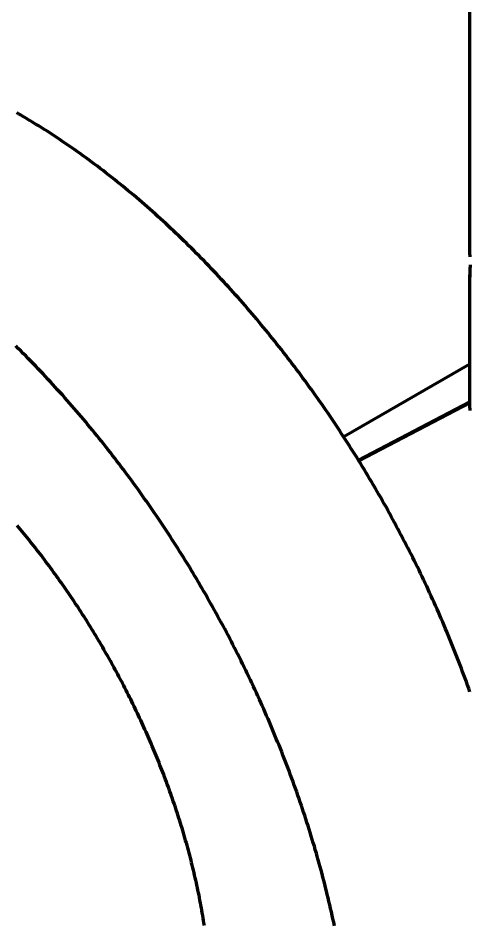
# Model space of a CAD drawing. Header units: millimetres. Extents: x 0 to 2382, y 0 to 420.
# Drawn here: x 295.26 to 306.33, y 73.61 to 95.78 of the extents above; entities that cross this region are included whole.
import ezdxf

# ---------------------------------------------------------------- set-up
doc = ezdxf.new("R2010")
doc.units = ezdxf.units.MM
doc.layers.add('01-VISIBLE', color=7, linetype='CONTINUOUS', lineweight=70)

msp = doc.modelspace()

# ---------------------------------------------------------------- linework, layer by layer
at = {"layer": '01-VISIBLE'}
for p, q in [((306.325, 89.988), (306.325, 107.462)), ((306.325, 86.232), (306.325, 89.498)), ((306.325, 87.313), (303.237, 85.53)), ((306.325, 86.388), (303.598, 84.961)), ((306.325, 86.37), (303.606, 84.947))]:
    msp.add_line(p, q, dxfattribs=at)
for points in [[(295.317, 93.413), (295.274, 93.438), (295.23, 93.463)], [(306.327, 79.291), (306.297, 79.373), (306.268, 79.455), (306.238, 79.537), (306.208, 79.619), (306.178, 79.701), (306.147, 79.783), (306.116, 79.865), (306.085, 79.946), (306.054, 80.028), (306.023, 80.109), (305.991, 80.191), (305.959, 80.272), (305.926, 80.353), (305.894, 80.434), (305.861, 80.515), (305.828, 80.596), (305.795, 80.677), (305.761, 80.757), (305.727, 80.838), (305.693, 80.918), (305.659, 80.999), (305.625, 81.079), (305.59, 81.159), (305.555, 81.239), (305.52, 81.319), (305.484, 81.399), (305.449, 81.478), (305.413, 81.558), (305.376, 81.637), (305.34, 81.717), (305.303, 81.796), (305.267, 81.875), (305.229, 81.954), (305.192, 82.033), (305.155, 82.112), (305.117, 82.191), (305.079, 82.269), (305.04, 82.348), (305.002, 82.426), (304.963, 82.505), (304.924, 82.583), (304.885, 82.661), (304.846, 82.739), (304.806, 82.817), (304.766, 82.894), (304.726, 82.972), (304.686, 83.049), (304.645, 83.127), (304.605, 83.204), (304.564, 83.281), (304.522, 83.358), (304.481, 83.435), (304.439, 83.512), (304.398, 83.588), (304.355, 83.665), (304.313, 83.741), (304.271, 83.818), (304.228, 83.894), (304.185, 83.97), (304.142, 84.046), (304.098, 84.122), (304.055, 84.197), (304.011, 84.273), (303.967, 84.348), (303.923, 84.423), (303.878, 84.499), (303.833, 84.574), (303.788, 84.649), (303.743, 84.723), (303.698, 84.798), (303.652, 84.872), (303.607, 84.947), (303.561, 85.021), (303.514, 85.095), (303.468, 85.169), (303.421, 85.243), (303.374, 85.317), (303.327, 85.39), (303.28, 85.464), (303.233, 85.537), (303.185, 85.61), (303.137, 85.683), (303.089, 85.756), (303.041, 85.829), (302.992, 85.901), (302.943, 85.974), (302.894, 86.046), (302.845, 86.118), (302.796, 86.19), (302.746, 86.262), (302.696, 86.334), (302.646, 86.405), (302.596, 86.477), (302.545, 86.548), (302.495, 86.619), (302.444, 86.69), (302.393, 86.761), (302.342, 86.832), (302.29, 86.902), (302.238, 86.973), (302.186, 87.043), (302.134, 87.113), (302.082, 87.183), (302.029, 87.253), (301.977, 87.322), (301.924, 87.392), (301.87, 87.461), (301.817, 87.53), (301.763, 87.599), (301.71, 87.668), (301.656, 87.736), (301.601, 87.805), (301.547, 87.873), (301.492, 87.941), (301.437, 88.009), (301.382, 88.077), (301.327, 88.145), (301.272, 88.212), (301.216, 88.279), (301.16, 88.346), (301.104, 88.413), (301.047, 88.48), (300.991, 88.546), (300.934, 88.613), (300.877, 88.679), (300.82, 88.745), (300.763, 88.811), (300.705, 88.877), (300.647, 88.942), (300.589, 89.007), (300.531, 89.072), (300.472, 89.137), (300.414, 89.202), (300.355, 89.266), (300.296, 89.331), (300.237, 89.395), (300.177, 89.459), (300.117, 89.522), (300.057, 89.586), (299.997, 89.649), (299.937, 89.712), (299.876, 89.775), (299.815, 89.838), (299.754, 89.901), (299.693, 89.963), (299.632, 90.025), (299.57, 90.087), (299.508, 90.148), (299.446, 90.21), (299.384, 90.271), (299.321, 90.332), (299.259, 90.393), (299.196, 90.453), (299.133, 90.514), (299.069, 90.574), (299.006, 90.634), (298.942, 90.693), (298.878, 90.753), (298.814, 90.812), (298.749, 90.871), (298.684, 90.929), (298.62, 90.988), (298.554, 91.046), (298.489, 91.104), (298.424, 91.162), (298.358, 91.219), (298.292, 91.276), (298.226, 91.333), (298.159, 91.39), (298.092, 91.446), (298.026, 91.503), (297.958, 91.558), (297.891, 91.614), (297.824, 91.669), (297.756, 91.725), (297.688, 91.779), (297.62, 91.834), (297.551, 91.888), (297.483, 91.942), (297.414, 91.996), (297.345, 92.049), (297.275, 92.102), (297.206, 92.155), (297.136, 92.208), (297.066, 92.26), (296.996, 92.312), (296.925, 92.363), (296.854, 92.415), (296.783, 92.465), (296.712, 92.516), (296.641, 92.566), (296.569, 92.616), (296.498, 92.666), (296.425, 92.715), (296.353, 92.764), (296.281, 92.813), (296.208, 92.861), (296.135, 92.909), (296.062, 92.957), (295.988, 93.004), (295.915, 93.051), (295.841, 93.098), (295.767, 93.144), (295.692, 93.19), (295.618, 93.235), (295.543, 93.28), (295.468, 93.325), (295.392, 93.369), (295.317, 93.413)], [(306.325, 89.988), (306.325, 89.938)], [(306.33, 89.743), (306.328, 89.702), (306.327, 89.661), (306.326, 89.621), (306.326, 89.58), (306.325, 89.539), (306.325, 89.498)], [(306.325, 89.498), (306.325, 89.446)], [(303.008, 73.565), (302.99, 73.651), (302.971, 73.736), (302.953, 73.822), (302.934, 73.907), (302.914, 73.992), (302.895, 74.077), (302.875, 74.162), (302.855, 74.247), (302.834, 74.332), (302.813, 74.417), (302.792, 74.502), (302.771, 74.586), (302.749, 74.671), (302.727, 74.755), (302.705, 74.84), (302.682, 74.924), (302.659, 75.008), (302.636, 75.093), (302.612, 75.177), (302.589, 75.261), (302.565, 75.345), (302.54, 75.429), (302.516, 75.512), (302.491, 75.596), (302.465, 75.68), (302.44, 75.763), (302.414, 75.847), (302.388, 75.93), (302.362, 76.013), (302.335, 76.097), (302.308, 76.18), (302.281, 76.263), (302.254, 76.346), (302.226, 76.428), (302.198, 76.511), (302.17, 76.594), (302.142, 76.676), (302.113, 76.759), (302.084, 76.841), (302.055, 76.923), (302.025, 77.006), (301.995, 77.088), (301.965, 77.17), (301.935, 77.252), (301.905, 77.334), (301.874, 77.415), (301.843, 77.497), (301.811, 77.578), (301.78, 77.66), (301.748, 77.741), (301.716, 77.822), (301.684, 77.904), (301.651, 77.985), (301.618, 78.066), (301.585, 78.146), (301.552, 78.227), (301.519, 78.308), (301.485, 78.388), (301.451, 78.469), (301.417, 78.549), (301.382, 78.629), (301.347, 78.709), (301.312, 78.789), (301.277, 78.869), (301.242, 78.949), (301.206, 79.029), (301.17, 79.108), (301.134, 79.188), (301.097, 79.267), (301.061, 79.347), (301.024, 79.426), (300.987, 79.505), (300.949, 79.584), (300.912, 79.663), (300.874, 79.741), (300.836, 79.82), (300.798, 79.899), (300.759, 79.977), (300.721, 80.055), (300.682, 80.133), (300.642, 80.211), (300.603, 80.289), (300.563, 80.367), (300.524, 80.445), (300.484, 80.522), (300.443, 80.6), (300.403, 80.677), (300.362, 80.755), (300.321, 80.832), (300.28, 80.909), (300.238, 80.986), (300.197, 81.062), (300.155, 81.139), (300.113, 81.216), (300.07, 81.292), (300.028, 81.368), (299.985, 81.444), (299.942, 81.52), (299.899, 81.596), (299.856, 81.672), (299.812, 81.748), (299.768, 81.823), (299.724, 81.899), (299.68, 81.974), (299.635, 82.049), (299.591, 82.124), (299.546, 82.199), (299.501, 82.274), (299.455, 82.348), (299.41, 82.423), (299.364, 82.497), (299.318, 82.572), (299.272, 82.646), (299.225, 82.72), (299.179, 82.793), (299.132, 82.867), (299.085, 82.941), (299.037, 83.014), (298.99, 83.087), (298.942, 83.161), (298.894, 83.234), (298.846, 83.306), (298.798, 83.379), (298.749, 83.452), (298.701, 83.524), (298.652, 83.597), (298.602, 83.669), (298.553, 83.741), (298.503, 83.813), (298.454, 83.884), (298.404, 83.956), (298.353, 84.027), (298.303, 84.099), (298.252, 84.17), (298.201, 84.241), (298.15, 84.312), (298.099, 84.382), (298.047, 84.453), (297.996, 84.523), (297.944, 84.593), (297.892, 84.663), (297.839, 84.733), (297.787, 84.803), (297.734, 84.873), (297.681, 84.942), (297.628, 85.011), (297.574, 85.081), (297.521, 85.149), (297.467, 85.218), (297.413, 85.287), (297.359, 85.355), (297.304, 85.424), (297.25, 85.492), (297.195, 85.56), (297.14, 85.627), (297.084, 85.695), (297.029, 85.762), (296.973, 85.83), (296.917, 85.897), (296.861, 85.964), (296.805, 86.03), (296.748, 86.097), (296.691, 86.163), (296.635, 86.23), (296.577, 86.296), (296.52, 86.361), (296.462, 86.427), (296.405, 86.492), (296.346, 86.558), (296.288, 86.623), (296.23, 86.688), (296.171, 86.752), (296.112, 86.817), (296.053, 86.881), (295.994, 86.945), (295.934, 87.009), (295.875, 87.073), (295.815, 87.137), (295.755, 87.2), (295.694, 87.263), (295.634, 87.326), (295.573, 87.389), (295.512, 87.451), (295.451, 87.513), (295.389, 87.575), (295.328, 87.637), (295.266, 87.699), (295.204, 87.76)], [(306.325, 86.232), (306.325, 86.18)], [(299.823, 73.57), (299.813, 73.632), (299.804, 73.694), (299.793, 73.756), (299.783, 73.818), (299.773, 73.88), (299.762, 73.942), (299.751, 74.004), (299.739, 74.066), (299.728, 74.128), (299.716, 74.189), (299.704, 74.251), (299.692, 74.313), (299.679, 74.375), (299.666, 74.436), (299.653, 74.498), (299.64, 74.559), (299.627, 74.621), (299.613, 74.682), (299.599, 74.743), (299.585, 74.804), (299.571, 74.866), (299.556, 74.927), (299.541, 74.988), (299.526, 75.049), (299.511, 75.11), (299.496, 75.171), (299.48, 75.232), (299.464, 75.293), (299.448, 75.354), (299.432, 75.414), (299.415, 75.475), (299.399, 75.536), (299.382, 75.596), (299.365, 75.657), (299.347, 75.717), (299.33, 75.778), (299.312, 75.838), (299.294, 75.898), (299.276, 75.958), (299.258, 76.018), (299.239, 76.079), (299.22, 76.139), (299.201, 76.199), (299.182, 76.258), (299.163, 76.318), (299.143, 76.378), (299.124, 76.438), (299.104, 76.497), (299.084, 76.557), (299.063, 76.616), (299.043, 76.676), (299.022, 76.735), (299.001, 76.795), (298.98, 76.854), (298.959, 76.913), (298.938, 76.972), (298.916, 77.031), (298.894, 77.09), (298.872, 77.149), (298.85, 77.208), (298.828, 77.267), (298.805, 77.325), (298.782, 77.384), (298.759, 77.443), (298.736, 77.501), (298.713, 77.559), (298.69, 77.618), (298.666, 77.676), (298.642, 77.734), (298.618, 77.792), (298.594, 77.851), (298.57, 77.909), (298.545, 77.966), (298.521, 78.024), (298.496, 78.082), (298.471, 78.14), (298.446, 78.197), (298.42, 78.255), (298.395, 78.312), (298.369, 78.37), (298.343, 78.427), (298.317, 78.484), (298.291, 78.541), (298.265, 78.599), (298.238, 78.656), (298.211, 78.712), (298.184, 78.769), (298.157, 78.826), (298.13, 78.883), (298.103, 78.939), (298.075, 78.996), (298.048, 79.052), (298.02, 79.109), (297.992, 79.165), (297.963, 79.221), (297.935, 79.277), (297.906, 79.333), (297.878, 79.389), (297.849, 79.445), (297.82, 79.501), (297.791, 79.557), (297.761, 79.612), (297.732, 79.668), (297.702, 79.723), (297.672, 79.779), (297.642, 79.834), (297.612, 79.889), (297.582, 79.944), (297.552, 79.999), (297.521, 80.054), (297.49, 80.109), (297.459, 80.164), (297.428, 80.218), (297.397, 80.273), (297.365, 80.327), (297.334, 80.382), (297.302, 80.436), (297.27, 80.49), (297.238, 80.544), (297.206, 80.598), (297.174, 80.652), (297.141, 80.706), (297.109, 80.76), (297.076, 80.813), (297.043, 80.867), (297.01, 80.92), (296.976, 80.974), (296.943, 81.027), (296.909, 81.08), (296.876, 81.133), (296.842, 81.186), (296.808, 81.239), (296.774, 81.292), (296.739, 81.345), (296.705, 81.397), (296.67, 81.45), (296.635, 81.502), (296.6, 81.554), (296.565, 81.606), (296.53, 81.658), (296.495, 81.71), (296.459, 81.762), (296.423, 81.814), (296.387, 81.866), (296.351, 81.917), (296.315, 81.969), (296.279, 82.02), (296.242, 82.071), (296.206, 82.122), (296.169, 82.173), (296.132, 82.224), (296.095, 82.275), (296.058, 82.326), (296.02, 82.376), (295.983, 82.427), (295.945, 82.477), (295.907, 82.527), (295.869, 82.577), (295.831, 82.627), (295.793, 82.677), (295.754, 82.727), (295.716, 82.777), (295.677, 82.826), (295.638, 82.875), (295.599, 82.925), (295.56, 82.974), (295.521, 83.023), (295.481, 83.072), (295.441, 83.121), (295.402, 83.169), (295.362, 83.218), (295.321, 83.266), (295.281, 83.315), (295.241, 83.363)]]:
    msp.add_lwpolyline(points, dxfattribs=at)

doc.saveas('drawing.dxf')
